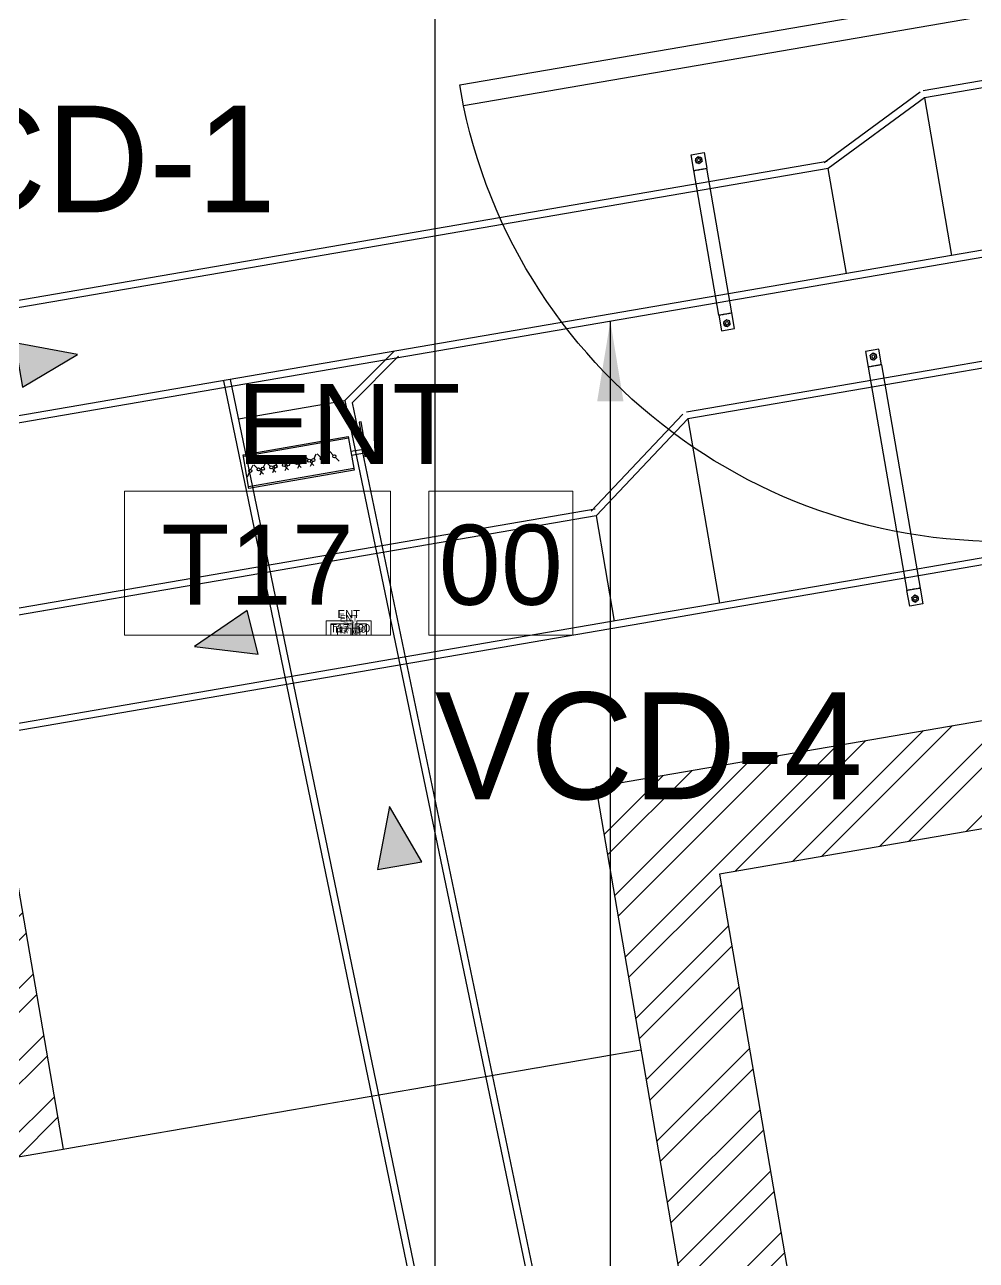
# Model space of a CAD drawing. Header units: millimetres. Extents: x -9226 to 166212, y -13 to 97274.
# Drawn here: x 16996 to 18779, y 18496 to 20812 of the extents above; entities that cross this region are included whole.
import ezdxf
from ezdxf.enums import TextEntityAlignment as Align

# ---------------------------------------------------------------- set-up
doc = ezdxf.new("R2010")
doc.units = ezdxf.units.MM
for name, pattern in [('23491-GN-XR-PLOT LIMIT$0$DASHED', [0.75, 0.5, -0.25]), ('23491-XR-AR-2ND FLOOR PLAN$0$23491-XR-AR-2ND FLOOR PLAN$0$23491-XR-AR-TYP-FLOOR$0$HIDDEN', [9.525, 6.35, -3.175]), ('HIDDEN', [9.525, 6.35, -3.175])]:
    doc.linetypes.add(name, pattern=pattern)
doc.layers.get('0').update_dxf_attribs({"color": 8})
for name, color, linetype in [('-EAD', 30, 'Continuous'), ('1.INS', 8, 'Continuous'), ('1.support 2', 7, 'Continuous'), ('23491-GN-XR-PLOT LIMIT$0$ARCADE', 8, 'Continuous'), ('23491-GN-XR-PLOT LIMIT$0$BUILDING', 8, 'Continuous'), ('23491-GN-XR-PLOT LIMIT$0$PODIUM', 8, 'Continuous'), ('23491-GN-XR-PLOT LIMIT$0$RETAIL', 8, 'Continuous'), ('EAD', 30, 'Continuous'), ('ETA-AC-SUPPORT', 25, 'Continuous'), ('FAD', 3, 'Continuous'), ('IZ-AC-VCD', 4, 'Continuous'), ('VCD SHE', 7, 'Continuous')]:
    doc.layers.add(name, color=color, linetype=linetype)
for name, color, linetype, lineweight in [('1.TAGGING', 7, 'Continuous', 5), ('1.XREF', 8, 'Continuous', 9), ('23491-XR-AR-2ND FLOOR PLAN$0$23491-XR-AR-2ND FLOOR PLAN$0$23491-XR-AR-TYP-FLOOR$0$A-FLOR-OVHD', 8, '23491-XR-AR-2ND FLOOR PLAN$0$23491-XR-AR-2ND FLOOR PLAN$0$23491-XR-AR-TYP-FLOOR$0$HIDDEN', 15), ('23491-XR-AR-2ND FLOOR PLAN$0$23491-XR-AR-2ND FLOOR PLAN$0$23491-XR-AR-TYP-FLOOR$0$A-WALL-PATT', 8, 'Continuous', 5), ('23491-XR-AR-2ND FLOOR PLAN$0$23491-XR-AR-2ND FLOOR PLAN$0$23491-XR-AR-TYP-FLOOR$0$Zone-6_30May22$0$TYP$0$2B+G+19+R Typical Floor$0$A-DOOR', 8, 'Continuous', 25), ('23491-XR-AR-2ND FLOOR PLAN$0$23491-XR-AR-2ND FLOOR PLAN$0$A-WALL', 8, 'Continuous', 30), ('23491-XR-AR-2ND FLOOR PLAN$0$23491-XR-AR-TYP FLOOR 3RD TO 18TH$0$A-FLOR-IDEN', 8, 'Continuous', 9), ('23491-XR-AR-2ND FLOOR PLAN$0$23491-XR-AR-TYP FLOOR 3RD TO 18TH$0$A-FLOR-IDEN @ 10', 8, 'Continuous', 9), ('23491-XR-AR-2ND FLOOR PLAN$0$23491-XR-AR-TYP FLOOR 3RD TO 18TH$0$A-FLOR-IDEN @ 100', 8, 'Continuous', 9), ('23491-XR-AR-2ND FLOOR PLAN$0$23491-XR-AR-TYP FLOOR 3RD TO 18TH$0$A-FLOR-IDEN @ 5', 8, 'Continuous', 9), ('23491-XR-AR-2ND FLOOR PLAN$0$23491-XR-AR-TYP FLOOR 3RD TO 18TH$0$A-FLOR-IDEN @ 8', 8, 'Continuous', 9), ('23491-XR-AR-2ND FLOOR PLAN$0$23491-XR-AR-TYP-FLOOR$0$A-WALL-PATT', 8, 'Continuous', 5), ('23491-XR-AR-2ND FLOOR PLAN$0$A-WALL', 8, 'Continuous', 30), ('23491-XR-AR-2ND FLOOR PLAN$0$A-WALL-CAVI', 8, 'Continuous', 15), ('A-ANNO-DIMS', 8, 'Continuous', 9)]:
    doc.layers.add(name, color=color, linetype=linetype, lineweight=lineweight)
doc.styles.add('23491-XR-AR-2ND FLOOR PLAN$0$23491-XR-AR-2ND FLOOR PLAN$0$SDC-TEXT_4_2', font='arial.ttf')
doc.styles.add('ROMANS', font='isocp.shx', dxfattribs={"width": 0.8})
doc.styles.add('SDC-TEXT-ARB', font='sdc-arb.shx', dxfattribs={"height": 0.5})
doc.dimstyles.new('JSE', dxfattribs={"dimtxt": 50, "dimasz": 150, "dimexe": 0.18, "dimexo": 0.0625, "dimgap": 50, "dimtad": 0, "dimdec": 0, "dimrnd": 5, "dimzin": 0, "dimdsep": 46, "dimtxsty": 'ROMANS', "dimcen": 0.09, "dimclrd": 7, "dimclre": 7, "dimclrt": 7, "dimadec": 0, "dimazin": 0, "dimtfac": 1, "dimtdec": 0, "dimtofl": 0, "dimtmove": 0, "dimatfit": 3, "dimfxl": 1, "dimtolj": 1, "dimtzin": 0, "dimarcsym": 1})
doc.dimstyles.new('JSE-1.25', dxfattribs={"dimtxt": 200, "dimasz": 150, "dimexe": 0.18, "dimexo": 0.0625, "dimgap": 20, "dimtad": 1, "dimdec": 0, "dimrnd": 5, "dimzin": 0, "dimdsep": 46, "dimtxsty": 'ROMANS', "dimcen": 0.09, "dimclrd": 256, "dimclre": 256, "dimclrt": 7, "dimadec": 0, "dimazin": 0, "dimtfac": 1, "dimtdec": 0, "dimtofl": 0, "dimtmove": 0, "dimatfit": 3, "dimfxl": 1, "dimtolj": 1, "dimtzin": 0, "dimarcsym": 0})

# ---------------------------------------------------------------- blocks, each defined once
blk = doc.blocks.new('23491-GN-XR-PLOT LIMIT')
at = {"layer": '23491-GN-XR-PLOT LIMIT$0$ARCADE', "color": 8}
blk.add_lwpolyline([(48271.7, 23525.6, 0.000496), (5000, 16088.4), (5000, 11014.2, -0.000526), (50902.2, 18902.5), (55000, 23715.1), (55000, 82243.6), (50763.6, 86480), (9264.6, 86480), (5000, 82215.4), (5000, 81480), (48692.6, 81480), (50500, 80172.6), (50500, 25555.4)], format="xyb", close=True, dxfattribs=at)
at = {"layer": '23491-GN-XR-PLOT LIMIT$0$BUILDING', "color": 8, "linetype": '23491-GN-XR-PLOT LIMIT$0$DASHED', "ltscale": 15, "flags": 128}
blk.add_lwpolyline([(48692.6, 81480), (11335.6, 81480), (10000, 80144.4), (10000, 6804.2, -0.000414), (46066.1, 13003.5), (50500, 17623.6), (50500, 80172.6)], format="xyb", close=True, dxfattribs=at)
at = {"layer": '23491-GN-XR-PLOT LIMIT$0$PODIUM', "color": 8, "linetype": '23491-GN-XR-PLOT LIMIT$0$DASHED', "ltscale": 15, "flags": 128}
blk.add_lwpolyline([(5000, 82215.4), (5000, 11014.2, -0.000526), (50902.2, 18902.5), (55000, 23715.1), (55000, 82243.6), (50763.6, 86480), (9264.6, 86480)], format="xyb", close=True, dxfattribs=at)
blk.add_lwpolyline([(5000, 82215.4), (5000, 11014.2, -0.000526), (50902.2, 18902.5), (55000, 23715.1), (55000, 82243.6), (50763.6, 86480), (9264.6, 86480)], format="xyb", close=True, dxfattribs=at)
at = {"layer": '23491-GN-XR-PLOT LIMIT$0$RETAIL', "color": 8}
blk.add_lwpolyline([(48271.7, 23525.6), (50500, 25555.4), (50500, 80172.6), (48692.6, 81480), (5000, 81480), (5000, 71480), (40000, 71480), (40000, 32256.2, 0.000401), (5000, 26236.7), (5000, 16088.4, -0.000496)], format="xyb", close=True, dxfattribs=at)
blk = doc.blocks.new('*U511')
at = {"layer": '23491-XR-AR-2ND FLOOR PLAN$0$23491-XR-AR-2ND FLOOR PLAN$0$23491-XR-AR-TYP-FLOOR$0$Zone-6_30May22$0$TYP$0$2B+G+19+R Typical Floor$0$A-DOOR', "color": 8}
for p, q in [((1.065, 0), (0.035, 0)), ((1.05, -0.2), (0.05, -0.2))]:
    blk.add_line(p, q, dxfattribs=at)
blk.add_lwpolyline([(0.075, 0), (0.075, 1.0292), (0.035, 1.0292), (0.035, 0)], close=True, dxfattribs=at)
for points in [[(0.035, 0), (0, 0), (0, -0.2), (0.05, -0.2), (0.05, -0.04), (0.035, -0.04), (0.035, 0)], [(1.065, 0), (1.1, 0), (1.1, -0.2), (1.05, -0.2), (1.05, -0.04), (1.065, -0.04), (1.065, 0)]]:
    blk.add_lwpolyline(points, dxfattribs=at)
blk.add_arc((0.035, 0), 1.03, 0, 87.7744, dxfattribs=at)
blk = doc.blocks.new('*U531')
at = {"color": 8, "linetype": 'ByBlock'}
for points in [[(1.3, 0), (-7, 0), (-7, 4.5), (1.3, 4.5)], [(2.5, 0), (7, 0), (7, 4.5), (2.5, 4.5)]]:
    blk.add_lwpolyline(points, close=True, dxfattribs=at)
at = {"color": 8, "linetype": 'ByBlock', "style": '23491-XR-AR-2ND FLOOR PLAN$0$23491-XR-AR-2ND FLOOR PLAN$0$SDC-TEXT_4_2'}
for tag, p in [('ROOM-NAME-2', (0, 9.95)), ('ROOM-NAME-1', (0, 6.6)), ('ROOM-NO.', (-2.85, 2.2)), ('ROOM-FINISH', (4.75, 2.2))]:
    blk.add_attdef(tag, text='', height=2.5, dxfattribs=at).set_placement(p, align=Align.MIDDLE_CENTER)
blk = doc.blocks.new('*U840')
at = {"layer": '23491-XR-AR-2ND FLOOR PLAN$0$23491-XR-AR-TYP FLOOR 3RD TO 18TH$0$A-FLOR-IDEN @ 10', "color": 8}
ref = blk.add_blockref('*U531', (17603.1, 19667.4), dxfattribs=dict(at, xscale=5.999999999999999, yscale=5.999999999999999, zscale=5.999999999999999))
ref.add_attrib('ROOM-NO.', 'T17', dxfattribs={"layer": '0', "color": 0, "linetype": 'ByBlock', "height": 15, "style": '23491-XR-AR-2ND FLOOR PLAN$0$23491-XR-AR-2ND FLOOR PLAN$0$SDC-TEXT_4_2'}).set_placement((17586, 19680.6), align=Align.MIDDLE_CENTER)
ref.add_attrib('ROOM-FINISH', '00', dxfattribs={"layer": '0', "color": 0, "linetype": 'ByBlock', "height": 15, "style": '23491-XR-AR-2ND FLOOR PLAN$0$23491-XR-AR-2ND FLOOR PLAN$0$SDC-TEXT_4_2'}).set_placement((17631.6, 19680.6), align=Align.MIDDLE_CENTER)
ref.add_attrib('ROOM-NAME-1', 'ENT', dxfattribs={"layer": '0', "color": 0, "linetype": 'ByBlock', "height": 15, "style": '23491-XR-AR-2ND FLOOR PLAN$0$23491-XR-AR-2ND FLOOR PLAN$0$SDC-TEXT_4_2'}).set_placement((17603.1, 19707), align=Align.MIDDLE_CENTER)
at = {"layer": '23491-XR-AR-2ND FLOOR PLAN$0$23491-XR-AR-TYP FLOOR 3RD TO 18TH$0$A-FLOR-IDEN @ 100', "color": 8}
ref = blk.add_blockref('*U531', (17603.1, 19667.4), dxfattribs=dict(at, xscale=60, yscale=60, zscale=60))
ref.add_attrib('ROOM-NO.', 'T17', dxfattribs={"layer": '0', "color": 0, "linetype": 'ByBlock', "height": 150, "style": '23491-XR-AR-2ND FLOOR PLAN$0$23491-XR-AR-2ND FLOOR PLAN$0$SDC-TEXT_4_2'}).set_placement((17432.1, 19799.4), align=Align.MIDDLE_CENTER)
ref.add_attrib('ROOM-FINISH', '00', dxfattribs={"layer": '0', "color": 0, "linetype": 'ByBlock', "height": 150, "style": '23491-XR-AR-2ND FLOOR PLAN$0$23491-XR-AR-2ND FLOOR PLAN$0$SDC-TEXT_4_2'}).set_placement((17888.1, 19799.4), align=Align.MIDDLE_CENTER)
ref.add_attrib('ROOM-NAME-1', 'ENT', dxfattribs={"layer": '0', "color": 0, "linetype": 'ByBlock', "height": 150, "style": '23491-XR-AR-2ND FLOOR PLAN$0$23491-XR-AR-2ND FLOOR PLAN$0$SDC-TEXT_4_2'}).set_placement((17603.1, 20063.4), align=Align.MIDDLE_CENTER)
at = {"layer": '23491-XR-AR-2ND FLOOR PLAN$0$23491-XR-AR-TYP FLOOR 3RD TO 18TH$0$A-FLOR-IDEN @ 5', "color": 8}
ref = blk.add_blockref('*U531', (17603.1, 19667.4), dxfattribs=dict(at, xscale=3, yscale=3, zscale=3))
ref.add_attrib('ROOM-NO.', 'T17', dxfattribs={"layer": '0', "color": 0, "linetype": 'ByBlock', "height": 7.5, "style": '23491-XR-AR-2ND FLOOR PLAN$0$23491-XR-AR-2ND FLOOR PLAN$0$SDC-TEXT_4_2'}).set_placement((17594.5, 19674), align=Align.MIDDLE_CENTER)
ref.add_attrib('ROOM-FINISH', '00', dxfattribs={"layer": '0', "color": 0, "linetype": 'ByBlock', "height": 7.5, "style": '23491-XR-AR-2ND FLOOR PLAN$0$23491-XR-AR-2ND FLOOR PLAN$0$SDC-TEXT_4_2'}).set_placement((17617.3, 19674), align=Align.MIDDLE_CENTER)
ref.add_attrib('ROOM-NAME-1', 'ENT', dxfattribs={"layer": '0', "color": 0, "linetype": 'ByBlock', "height": 7.5, "style": '23491-XR-AR-2ND FLOOR PLAN$0$23491-XR-AR-2ND FLOOR PLAN$0$SDC-TEXT_4_2'}).set_placement((17603.1, 19687.2), align=Align.MIDDLE_CENTER)
at = {"layer": '23491-XR-AR-2ND FLOOR PLAN$0$23491-XR-AR-TYP FLOOR 3RD TO 18TH$0$A-FLOR-IDEN @ 8', "color": 8}
ref = blk.add_blockref('*U531', (17603.1, 19667.4), dxfattribs=dict(at, xscale=4.8, yscale=4.8, zscale=4.8))
ref.add_attrib('ROOM-NO.', 'T17', dxfattribs={"layer": '0', "color": 0, "linetype": 'ByBlock', "height": 12, "style": '23491-XR-AR-2ND FLOOR PLAN$0$23491-XR-AR-2ND FLOOR PLAN$0$SDC-TEXT_4_2'}).set_placement((17589.4, 19678), align=Align.MIDDLE_CENTER)
ref.add_attrib('ROOM-FINISH', '00', dxfattribs={"layer": '0', "color": 0, "linetype": 'ByBlock', "height": 12, "style": '23491-XR-AR-2ND FLOOR PLAN$0$23491-XR-AR-2ND FLOOR PLAN$0$SDC-TEXT_4_2'}).set_placement((17625.9, 19678), align=Align.MIDDLE_CENTER)
ref.add_attrib('ROOM-NAME-1', 'ENT', dxfattribs={"layer": '0', "color": 0, "linetype": 'ByBlock', "height": 12, "style": '23491-XR-AR-2ND FLOOR PLAN$0$23491-XR-AR-2ND FLOOR PLAN$0$SDC-TEXT_4_2'}).set_placement((17603.1, 19699.1), align=Align.MIDDLE_CENTER)
blk = doc.blocks.new('23491-XR-AR-2ND FLOOR PLAN')
at = {"layer": '23491-XR-AR-2ND FLOOR PLAN$0$23491-XR-AR-2ND FLOOR PLAN$0$23491-XR-AR-TYP-FLOOR$0$A-WALL-PATT'}
h = blk.add_hatch(dxfattribs=at)
h.set_pattern_fill('ANSI32', color=8, scale=10)
h.paths.add_polyline_path([(17067.6, 18704), (16932.2, 19492.4), (16833.6, 19475.5), (16850.5, 19376.9), (15667.9, 19173.7), (15396.9, 20750.6), (16579.6, 20953.8), (16698.1, 20263.9), (16796.7, 20280.9), (16703.5, 20822.9), (17344.1, 20933), (17323.8, 21051.3), (17767.3, 21127.5), (17787.6, 21009.2), (17982.2, 21042.6), (17961.9, 21160.9), (18555.8, 21263), (18576.1, 21144.7), (18773.2, 21178.6), (18819.8, 20907.6), (19016.8, 20941.4), (18944.9, 21360.3), (19191.3, 21402.6), (19157.4, 21599.7), (12522.3, 20459.7), (12556.3, 20262.5), (13770.7, 20471.2), (13787.7, 20372.6), (13886.2, 20389.6), (13869.3, 20488.1), (15298.3, 20733.7), (15569.3, 19156.8), (14140.3, 18911.2), (14021.7, 19601.1), (13923.2, 19584.2), (14363.5, 17021.7), (14262.6, 17004.4), (14279.6, 16905.8), (15070.3, 17041.7), (15053.4, 17140.3), (14462, 17038.7), (14157.2, 18812.7), (16867.5, 19278.4), (16969.1, 18687.1)])
edge = h.paths.add_edge_path(flags=16)
edge.add_line((18741.8, 21376.1), (18733.4, 21425.4))
edge.add_line((18733.4, 21425.4), (16614.4, 21061.3))
edge.add_line((16614.4, 21061.3), (16622.9, 21012))
edge.add_line((16622.9, 21012), (18741.9, 21376.1))
at = {"layer": '23491-XR-AR-2ND FLOOR PLAN$0$23491-XR-AR-TYP-FLOOR$0$A-WALL-PATT'}
h = blk.add_hatch(dxfattribs=at)
h.set_pattern_fill('ANSI32', color=8, scale=10)
h.paths.add_polyline_path([(18772.2, 16460.3), (18738.4, 16657.4), (19034, 16708.2), (18983.2, 17003.9), (19248.2, 17049.4), (19332.9, 16556.6)])
h.paths.add_polyline_path([(18884.7, 16986.9), (18918.5, 16789.8), (18721.4, 16755.9), (18687.6, 16953)])
h.paths.add_polyline_path([(20984.7, 18819), (20967.8, 18917.6), (20849.5, 18897.3), (20747.9, 19488.6), (20866.2, 19508.9), (20840.8, 19656.8), (20959, 19677.1), (20925.2, 19874.2), (19249.7, 19586.3), (19203.1, 19857.3), (19006.1, 19823.4), (19052.5, 19553), (18067.1, 19383.1), (18968.7, 14136), (19165.8, 14169.9), (18789.2, 16361.7), (19448.4, 16475), (19346.8, 17066.3), (21131.7, 17373), (21233.4, 16781.7), (21331.9, 16798.6), (21213.4, 17488.5), (21095.1, 17468.2), (21018.7, 17911.6), (20940, 17898.1), (21016.3, 17454.7), (18670.6, 17051.6), (18298.1, 19219.8), (20643.7, 19622.9), (20787.6, 18785.2)])
at = {"layer": '23491-XR-AR-2ND FLOOR PLAN$0$23491-XR-AR-2ND FLOOR PLAN$0$23491-XR-AR-TYP-FLOOR$0$A-FLOR-OVHD', "color": 8, "ltscale": 0.1}
blk.add_line((17067.6, 18704, 0), (18151.7, 18890.3, 0), dxfattribs=at)
at = {"layer": '23491-XR-AR-2ND FLOOR PLAN$0$23491-XR-AR-2ND FLOOR PLAN$0$A-WALL', "color": 8}
for p in [(16932.2, 19492.4), (16969.1, 18687.1)]:
    blk.add_line(p, (17067.6, 18704), dxfattribs=at)
at = {"layer": '23491-XR-AR-2ND FLOOR PLAN$0$A-WALL', "color": 8}
for p, q in [((20643.7, 19622.9, 0), (18298.1, 19219.8, 0)), ((18067.1, 19383.1, 0), (19052.6, 19552.4, 0)), ((18968.7, 14136, 0), (18067.1, 19383.1, 0)), ((18298.1, 19219.8, 1.4), (18670.6, 17051.6, 0.2))]:
    blk.add_line(p, q, dxfattribs=at)
at = {"layer": '23491-XR-AR-2ND FLOOR PLAN$0$23491-XR-AR-2ND FLOOR PLAN$0$23491-XR-AR-TYP-FLOOR$0$Zone-6_30May22$0$TYP$0$2B+G+19+R Typical Floor$0$A-DOOR', "color": 8, "extrusion": (-0.000258038, -4.43402e-05, 1), "xscale": -1000.000000000029, "yscale": 1000.000000000011, "zscale": 1000.000000000021, "rotation": 99.75023998620908}
blk.add_blockref('*U511', (18819.8, 20907.6, -5.8), dxfattribs=at)
at = {"layer": '23491-XR-AR-2ND FLOOR PLAN$0$23491-XR-AR-TYP FLOOR 3RD TO 18TH$0$A-FLOR-IDEN'}
blk.add_blockref('*U840', (0, 0), dxfattribs=at)
at = {"layer": '23491-XR-AR-2ND FLOOR PLAN$0$A-WALL-CAVI', "color": 8}
blk.add_blockref('23491-GN-XR-PLOT LIMIT', (0, 0), dxfattribs=at)
blk = doc.blocks.new('XREF')
at = {"layer": 'A-ANNO-DIMS', "color": 8}
blk.add_blockref('23491-XR-AR-2ND FLOOR PLAN', (0, 0), dxfattribs=at)
blk = doc.blocks.new('HVAC-VOL-SPD-S01-M-01-0400 R-01$0$HVAC-VOL-SPD-S01-M-01-0400 R-01$0$A$C2F9C6816')
blk.add_hatch(color=256).paths.add_polyline_path([(-198.8, -78.6), (-398.8, -153.6), (-198.8, -228.6)])
for p, q in [((-198.8, -78.6), (-398.8, -153.6)), ((-198.8, -228.6), (-198.8, -78.6)), ((-398.8, -153.6), (-198.8, -228.6))]:
    blk.add_line(p, q)
blk = doc.blocks.new('t')
at = {"layer": 'ETA-AC-SUPPORT', "color": 7, "linetype": 'HIDDEN', "ltscale": 0.3, "extrusion": (2.40653e-07, 5.25136e-08, 1)}
for p, q in [((4429.3, -9484.4, 0), (4379.3, -9484.4, 0)), ((4392.9, -9513, 0), (4404.3, -9506.4, 0)), ((4392.9, -9526.2, 0), (4392.9, -9513, 0)), ((4415.8, -9513, 0), (4404.3, -9506.4, 0)), ((4415.8, -9526.2, 0), (4415.8, -9513, 0)), ((4392.9, -9526.2, 0), (4404.3, -9532.9, 0)), ((4415.8, -9526.2, 0), (4404.3, -9532.9, 0))]:
    blk.add_line(p, q, dxfattribs=at)
at = {"layer": 'ETA-AC-SUPPORT', "color": 7, "linetype": 'Continuous', "ltscale": 0.3, "extrusion": (2.40653e-07, 5.25136e-08, 1), "elevation": 0}
blk.add_lwpolyline([(4429.3, -9484.4), (4429.3, -9543.9), (4379.3, -9543.9), (4379.3, -9484.4)], dxfattribs=at)
at = {"layer": 'ETA-AC-SUPPORT', "color": 7, "linetype": 'HIDDEN', "ltscale": 0.3, "extrusion": (2.40653e-07, 5.25136e-08, 1)}
for radius in [11.5, 6]:
    blk.add_circle((4404.3, -9519.6, 0), radius, dxfattribs=at)
blk = doc.blocks.new('*U558')
at = {"layer": 'ETA-AC-SUPPORT', "color": 7, "linetype": 'Continuous', "ltscale": 0.3, "extrusion": (2.40653e-07, 5.25136e-08, 1)}
for p, q in [((4404.3, -9089.8, 0), (4404.3, -9514.1, 0)), ((4429.3, -9089.8, 0), (4429.3, -9514.1, 0))]:
    blk.add_line(p, q, dxfattribs=at)
at = {"color": 7, "linetype": 'Continuous', "xscale": -0.5, "yscale": 0.5, "zscale": 0.5, "rotation": 180}
blk.add_blockref('t', (2214.7, -13832, 0), dxfattribs=at)
at = {"color": 7, "linetype": 'Continuous', "xscale": 0.5, "yscale": 0.5, "zscale": 0.5}
blk.add_blockref('t', (2214.7, -4771.9, 0), dxfattribs=at)
blk = doc.blocks.new('*U549')
at = {"layer": 'ETA-AC-SUPPORT', "color": 7, "linetype": 'Continuous', "ltscale": 0.3, "extrusion": (2.40653e-07, 5.25136e-08, 1)}
for p, q in [((4404.3, -9239.6, 0), (4404.3, -9514.1, 0)), ((4429.3, -9239.6, 0), (4429.3, -9514.1, 0))]:
    blk.add_line(p, q, dxfattribs=at)
at = {"color": 7, "linetype": 'Continuous', "xscale": -0.5, "yscale": 0.5, "zscale": 0.5, "rotation": 180}
blk.add_blockref('t', (2214.7, -13981.8, 0), dxfattribs=at)
at = {"color": 7, "linetype": 'Continuous', "xscale": 0.5, "yscale": 0.5, "zscale": 0.5}
blk.add_blockref('t', (2214.7, -4771.9, 0), dxfattribs=at)
blk = doc.blocks.new('*U542')
at = {"layer": 'IZ-AC-VCD', "color": 5, "extrusion": (0, 0, -1)}
for p, q in [((41.5, 467.5), (41.5, 416.7)), ((58.5, 416.7), (58.5, 467.5))]:
    blk.add_line(p, q, dxfattribs=at)
at = {"layer": 'IZ-AC-VCD', "color": 5}
for p, q in [((-10, 416.7), (-10, 0)), ((110, 416.7), (110, 0))]:
    blk.add_line(p, q, dxfattribs=at)
for points in [[(29.2, 475.9), (165.1, 475.9), (165.1, 467.5), (29.2, 467.5)], [(-16.7, 0), (116.7, 0), (116.7, 416.7), (-16.7, 416.7)]]:
    blk.add_lwpolyline(points, close=True, dxfattribs=at)
at = {"layer": 'IZ-AC-VCD', "color": 7, "extrusion": (0, 0, -1)}
for points in [[(-28.6, 364.9), (-45.1, 353.4)], [(-54.9, 346.6), (-71.4, 335.1)], [(-28.6, 314.9), (-45.1, 303.4)], [(-28.6, 301.8), (-45.1, 313.2)], [(-54.9, 320.1), (-71.4, 331.5)], [(-54.9, 296.6), (-71.4, 285.1)], [(-28.6, 264.9), (-45.1, 253.4)], [(-28.6, 251.8), (-45.1, 263.2)], [(-54.9, 270.1), (-71.4, 281.5)], [(-54.9, 246.6), (-71.4, 235.1)], [(-28.6, 214.9), (-45.1, 203.4)], [(-28.6, 201.8), (-45.1, 213.2)], [(-54.9, 220.1), (-71.4, 231.5)], [(-54.9, 196.6), (-71.4, 185.1)], [(-28.6, 164.9), (-45.1, 153.4)], [(-28.6, 151.8), (-45.1, 163.2)], [(-54.9, 170.1), (-71.4, 181.5)], [(-54.9, 146.6), (-71.4, 135.1)], [(-28.6, 114.9), (-45.1, 103.4)], [(-28.6, 101.8), (-45.1, 113.2)], [(-54.9, 120.1), (-71.4, 131.5)], [(-54.9, 96.6), (-71.4, 85.1)], [(-28.6, 64.9), (-45.1, 53.4)], [(-28.6, 51.8), (-45.1, 63.2)], [(-54.9, 70.1), (-71.4, 81.5)], [(-28.6, 1.8), (-45.1, 13.2)], [(-54.9, 46.6), (-71.4, 35.1)], [(-54.9, 20.1), (-71.4, 31.5)]]:
    blk.add_lwpolyline(points, dxfattribs=at)
for centre in [(-50, 350), (-50, 316.7), (-50, 300), (-50, 266.7), (-50, 250), (-50, 216.7), (-50, 200), (-50, 166.7), (-50, 150), (-50, 116.7), (-50, 100), (-50, 66.7), (-50, 50), (-50, 16.7)]:
    blk.add_circle(centre, 6, dxfattribs=at)

msp = doc.modelspace()

# ---------------------------------------------------------------- block references
at = {"layer": '1.XREF'}
msp.add_blockref('XREF', (0, 0), dxfattribs=at)

# ---------------------------------------------------------------- next in the draw order: linework, layer by layer
at = {"layer": '1.INS', "extrusion": (-0.000514324, -8.83852e-05, 1)}
for points, elevation in [([(20603.3, 21017.9), (18679.9, 20687.4)], -18.8), ([(18674.4, 20685), (18494.2, 20552.6)], -18.8), ([(20658.5, 20696.6), (18735.1, 20366.1)], -18.8), ([(18499.7, 20555), (15784.6, 20088.4)], -18.8), ([(20681, 20505.5), (18236.4, 20085.4)], -18), ([(18735.1, 20366.1), (15822.9, 19865.7)], -18.8), ([(20843.2, 20151.9), (18300.1, 19714.9)], -18), ([(17368.3, 20144), (17941.5, 17379)], -8.7), ([(17609.6, 20103.1), (18168.9, 17419.2)], -29.1), ([(18229.2, 20081.5), (18057.5, 19899.8)], -18), ([(18064.7, 19903.7), (15854.8, 19523.9)], -18), ([(18300.1, 19714.9), (18152.3, 19689.5)], -18), ([(18152.3, 19689.5), (15893, 19301.2)], -18)]:
    msp.add_lwpolyline(points, dxfattribs=dict(at, elevation=elevation))
at = {"layer": '1.INS', "elevation": 2}
msp.add_lwpolyline([(17609.7, 20103.1), (17696.6, 20190.1)], dxfattribs=at)
at = {"layer": 'EAD', "extrusion": (-0.000514324, -8.83852e-05, 1)}
for points, elevation in [([(20605.5, 21005.1), (18682.1, 20674.6)], -18.8), ([(20656.3, 20709.4), (18732.9, 20378.9)], -18.8), ([(18682.1, 20674.6), (18501.9, 20542.1)], -18.8), ([(18682.1, 20674.6), (18732.9, 20378.9)], -18.8), ([(18501.9, 20542.1), (15786.8, 20075.6)], -18.8), ([(18535.8, 20345), (18501.9, 20542.1)], -18.8), ([(18732.9, 20378.9), (15820.7, 19878.5)], -18.8), ([(17381, 20146.6), (17954.2, 17381.7)], -8.7), ([(17595.5, 20107.5), (18156.2, 17416.6)], -29.1)]:
    msp.add_lwpolyline(points, dxfattribs=dict(at, elevation=elevation))
at = {"layer": 'EAD', "elevation": 2}
for points in [[(17595.5, 20107.4), (17687.4, 20199.2)], [(17396.2, 20072.6), (17595.5, 20107.4)]]:
    msp.add_lwpolyline(points, dxfattribs=at)
at = {"layer": 'FAD', "extrusion": (-0.000514324, -8.83852e-05, 1), "elevation": -18}
for points in [[(20683.2, 20492.7), (18238.6, 20072.6)], [(20841, 20164.7), (18297.9, 19727.7)], [(18238.6, 20072.6), (18066.9, 19890.9)], [(18238.6, 20072.6), (18297.9, 19727.7)], [(18066.9, 19890.9), (15857, 19511.1)], [(18066.9, 19890.9), (18100.8, 19693.8)], [(18297.9, 19727.7), (18150.1, 19702.3)], [(18150.1, 19702.3), (15890.8, 19314)]]:
    msp.add_lwpolyline(points, dxfattribs=at)

# ---------------------------------------------------------------- next in the draw order: block references
at = {"layer": '-EAD', "extrusion": (3.51945e-05, 4.45787e-07, 1), "xscale": 0.5613210269334036, "yscale": 0.5613210269334036, "zscale": 0.5613210269334036, "rotation": 189.9148209486973}
msp.add_blockref('HVAC-VOL-SPD-S01-M-01-0400 R-01$0$HVAC-VOL-SPD-S01-M-01-0400 R-01$0$A$C2F9C6816', (15247.8, 20049, 46640458.8), dxfattribs=at)
at = {"layer": '-EAD', "extrusion": (-4.45787e-07, 3.51945e-05, 1), "xscale": 0.5613210269334037, "yscale": 0.5613210269334037, "zscale": 0.5613210269334037, "rotation": 279.9148209495963}
msp.add_blockref('HVAC-VOL-SPD-S01-M-01-0400 R-01$0$HVAC-VOL-SPD-S01-M-01-0400 R-01$0$A$C2F9C6816', (17823.7, 17499, 46640444.1), dxfattribs=at)
at = {"layer": '1.support 2', "linetype": 'ByBlock', "extrusion": (6.40101e-06, -3.46104e-05, 1), "xscale": 1.001591528757322, "yscale": 1.001591528757322, "zscale": 1.001591528757322, "rotation": 189.8236558621095}
msp.add_blockref('*U549', (24246.9, 11905.6, -0.6), dxfattribs=at)
at = {"layer": '1.support 2', "linetype": 'ByBlock', "extrusion": (-6.40101e-06, 3.46104e-05, 1), "xscale": 1.001591528757322, "yscale": 1.001591528757322, "zscale": 1.001591528757322, "rotation": 9.82365587455477}
msp.add_blockref('*U558', (12676.9, 28388.1, 0.8), dxfattribs=at)
at = {"layer": 'FAD', "color": 3, "extrusion": (-3.50762e-05, -2.91741e-06, 1), "xscale": 0.5613210269334028, "yscale": 0.5613210269334028, "zscale": 0.5613210269334028, "rotation": 13.94366805418389}
msp.add_blockref('HVAC-VOL-SPD-S01-M-01-0400 R-01$0$HVAC-VOL-SPD-S01-M-01-0400 R-01$0$A$C2F9C6816', (17510.5, 19783.6, -0.7), dxfattribs=at)
at = {"layer": 'IZ-AC-VCD', "extrusion": (8.13632e-05, -0.000485141, 1), "xscale": -0.4801960234329058, "yscale": 0.480196023432907, "zscale": 0.4801960234329044, "rotation": 279.8281670325492}
msp.add_blockref('*U542', (17414.7, 19950.3, -16.5), dxfattribs=at)

# ---------------------------------------------------------------- next in the draw order: texts
at = {"layer": 'VCD SHE', "style": 'SDC-TEXT-ARB'}
for s, p in [('VCD-1', (16664.4, 20459.9, -0.2)), ('VCD-4', (17764.5, 19360.1, 0.1))]:
    msp.add_text(s, height=200, dxfattribs=at).set_placement(p)

# ---------------------------------------------------------------- next in the draw order: leaders
at = {"layer": '1.TAGGING'}
msp.add_leader([(17764.2, 21664.7, 0.3), (17765.9, 9177.3, 0.3), (16050, 9177.3, 0.3)], dimstyle='JSE-1.25', override={"dimtad": 0}, dxfattribs=at)
at = {"layer": 'FAD'}
msp.add_leader([(18093.4, 20255.8, -7.7), (18093.4, 7179.7, -7.7), (16405.9, 7179.7, -7.7)], dimstyle='JSE', override={"dimgap": 50, "dimtad": 0}, dxfattribs=at)

doc.saveas('drawing.dxf')
